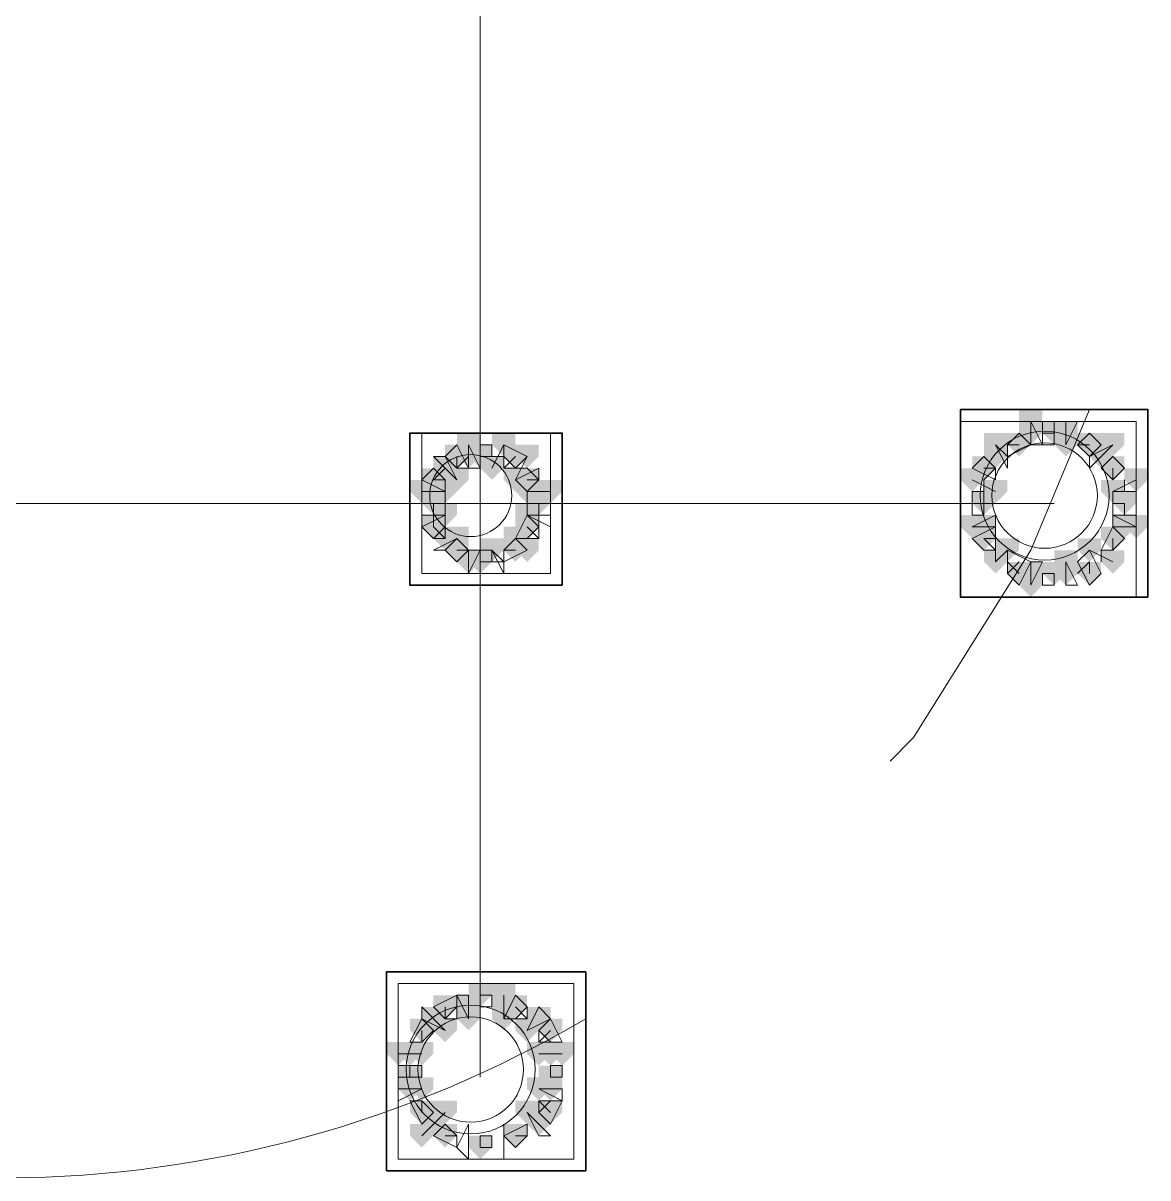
# Model space of a CAD drawing. Header units: millimetres. Extents: x 2315 to 4619, y 1334 to 1897.
# Drawn here: x 4144.12 to 4149.98, y 1548.68 to 1554.71 of the extents above; entities that cross this region are included whole.
import ezdxf

# ---------------------------------------------------------------- set-up
doc = ezdxf.new("R2010")
doc.units = ezdxf.units.MM
for name, color, linetype, true_color in [('PDF_10', 7, 'Continuous', 0x00b85c), ('PDF_AXIS', 7, 'Continuous', 0x00b85c), ('PDF_柱构件', 7, 'Continuous', 0x00b85c), ('PDF_转运站初步方案', 7, 'Continuous', 0x00b85c)]:
    doc.layers.add(name, color=color, linetype=linetype, true_color=true_color)
doc.layers.add('PDF_中心线层', color=1, linetype='Continuous')
doc.layers.add('PDF_粗实线层', color=7, linetype='Continuous')

msp = doc.modelspace()

# ---------------------------------------------------------------- hatches: boundary and pattern name
at = {"layer": 'PDF_10', "transparency": 33554559}
for points in [[(4149.4945, 1552.6298), (4149.4334, 1552.6298), (4149.4334, 1552.5687), (4149.4945, 1552.5076), (4149.5556, 1552.5687), (4149.5556, 1552.6298)], [(4149.4945, 1552.6298), (4149.4334, 1552.6298), (4149.4334, 1552.5687), (4149.4945, 1552.5076), (4149.5556, 1552.5687), (4149.5556, 1552.6298)], [(4149.4945, 1552.6298), (4149.4334, 1552.6298), (4149.4334, 1552.5687), (4149.4945, 1552.5076), (4149.5556, 1552.5687), (4149.5556, 1552.6298)], [(4149.3113, 1552.5687), (4149.2502, 1552.5687), (4149.2502, 1552.5076), (4149.3113, 1552.4466), (4149.3724, 1552.5076), (4149.3724, 1552.5687)], [(4149.3113, 1552.5687), (4149.2502, 1552.5687), (4149.2502, 1552.5076), (4149.3113, 1552.4466), (4149.3724, 1552.5076), (4149.3724, 1552.5687)], [(4149.6778, 1552.5687), (4149.6167, 1552.5687), (4149.6167, 1552.5076), (4149.6778, 1552.4466), (4149.7389, 1552.5076), (4149.7389, 1552.5687)], [(4149.6778, 1552.5687), (4149.6167, 1552.5687), (4149.6167, 1552.5076), (4149.6778, 1552.4466), (4149.7389, 1552.5076), (4149.7389, 1552.5687)], [(4149.6778, 1552.5687), (4149.6167, 1552.5687), (4149.6167, 1552.5076), (4149.6778, 1552.4466), (4149.7389, 1552.5076), (4149.7389, 1552.5687)], [(4146.3794, 1552.5076), (4146.3183, 1552.5076), (4146.3183, 1552.4466), (4146.3794, 1552.3855), (4146.4405, 1552.4466), (4146.4405, 1552.5076)], [(4146.3794, 1552.5076), (4146.3183, 1552.5076), (4146.3183, 1552.4466), (4146.3794, 1552.3855), (4146.4405, 1552.4466), (4146.4405, 1552.5076)], [(4146.5016, 1552.5076), (4146.4405, 1552.5076), (4146.4405, 1552.4466), (4146.5016, 1552.3855), (4146.5626, 1552.4466), (4146.5626, 1552.5076)], [(4146.5016, 1552.5076), (4146.4405, 1552.5076), (4146.4405, 1552.4466), (4146.5016, 1552.3855), (4146.5626, 1552.4466), (4146.5626, 1552.5076)], [(4146.6848, 1552.5076), (4146.6237, 1552.5076), (4146.6237, 1552.4466), (4146.6848, 1552.3855), (4146.7459, 1552.4466), (4146.7459, 1552.5076)], [(4146.6848, 1552.5076), (4146.6237, 1552.5076), (4146.6237, 1552.4466), (4146.6848, 1552.3855), (4146.7459, 1552.4466), (4146.7459, 1552.5076)], [(4149.128, 1552.4466), (4149.067, 1552.4466), (4149.067, 1552.3855), (4149.128, 1552.3244), (4149.1891, 1552.3855), (4149.1891, 1552.4466)], [(4149.128, 1552.4466), (4149.067, 1552.4466), (4149.067, 1552.3855), (4149.128, 1552.3244), (4149.1891, 1552.3855), (4149.1891, 1552.4466)], [(4149.7999, 1552.4466), (4149.7389, 1552.4466), (4149.7389, 1552.3855), (4149.7999, 1552.3244), (4149.861, 1552.3855), (4149.861, 1552.4466)], [(4149.7999, 1552.4466), (4149.7389, 1552.4466), (4149.7389, 1552.3855), (4149.7999, 1552.3244), (4149.861, 1552.3855), (4149.861, 1552.4466)], [(4149.7999, 1552.4466), (4149.7389, 1552.4466), (4149.7389, 1552.3855), (4149.7999, 1552.3244), (4149.861, 1552.3855), (4149.861, 1552.4466)], [(4146.2572, 1552.3855), (4146.1961, 1552.3855), (4146.1961, 1552.3244), (4146.2572, 1552.2633), (4146.3183, 1552.3244), (4146.3183, 1552.3855)], [(4146.2572, 1552.3855), (4146.1961, 1552.3855), (4146.1961, 1552.3244), (4146.2572, 1552.2633), (4146.3183, 1552.3244), (4146.3183, 1552.3855)], [(4146.7459, 1552.3855), (4146.6848, 1552.3855), (4146.6848, 1552.3244), (4146.7459, 1552.2633), (4146.807, 1552.3244), (4146.807, 1552.3855)], [(4146.7459, 1552.3855), (4146.6848, 1552.3855), (4146.6848, 1552.3244), (4146.7459, 1552.2633), (4146.807, 1552.3244), (4146.807, 1552.3855)], [(4146.2572, 1552.2633), (4146.1961, 1552.2633), (4146.1961, 1552.2022), (4146.2572, 1552.1412), (4146.3183, 1552.2022), (4146.3183, 1552.2633)], [(4146.2572, 1552.2633), (4146.1961, 1552.2633), (4146.1961, 1552.2022), (4146.2572, 1552.1412), (4146.3183, 1552.2022), (4146.3183, 1552.2633)], [(4146.807, 1552.2633), (4146.7459, 1552.2633), (4146.7459, 1552.2022), (4146.807, 1552.1412), (4146.868, 1552.2022), (4146.868, 1552.2633)], [(4146.807, 1552.2633), (4146.7459, 1552.2633), (4146.7459, 1552.2022), (4146.807, 1552.1412), (4146.868, 1552.2022), (4146.868, 1552.2633)], [(4149.128, 1552.2633), (4149.067, 1552.2633), (4149.067, 1552.2022), (4149.128, 1552.1412), (4149.1891, 1552.2022), (4149.1891, 1552.2633)], [(4149.128, 1552.2633), (4149.067, 1552.2633), (4149.067, 1552.2022), (4149.128, 1552.1412), (4149.1891, 1552.2022), (4149.1891, 1552.2633)], [(4149.861, 1552.2633), (4149.7999, 1552.2633), (4149.7999, 1552.2022), (4149.861, 1552.1412), (4149.9221, 1552.2022), (4149.9221, 1552.2633)], [(4149.861, 1552.2633), (4149.7999, 1552.2633), (4149.7999, 1552.2022), (4149.861, 1552.1412), (4149.9221, 1552.2022), (4149.9221, 1552.2633)], [(4146.2572, 1552.1412), (4146.1961, 1552.1412), (4146.1961, 1552.0801), (4146.2572, 1552.019), (4146.3183, 1552.0801), (4146.3183, 1552.1412)], [(4146.2572, 1552.1412), (4146.1961, 1552.1412), (4146.1961, 1552.0801), (4146.2572, 1552.019), (4146.3183, 1552.0801), (4146.3183, 1552.1412)], [(4146.7459, 1552.1412), (4146.6848, 1552.1412), (4146.6848, 1552.0801), (4146.7459, 1552.019), (4146.807, 1552.0801), (4146.807, 1552.1412)], [(4146.7459, 1552.1412), (4146.6848, 1552.1412), (4146.6848, 1552.0801), (4146.7459, 1552.019), (4146.807, 1552.0801), (4146.807, 1552.1412)], [(4149.128, 1552.0801), (4149.067, 1552.0801), (4149.067, 1552.019), (4149.128, 1551.9579), (4149.1891, 1552.019), (4149.1891, 1552.0801)], [(4149.128, 1552.0801), (4149.067, 1552.0801), (4149.067, 1552.019), (4149.128, 1551.9579), (4149.1891, 1552.019), (4149.1891, 1552.0801)], [(4149.7999, 1552.0801), (4149.7389, 1552.0801), (4149.7389, 1552.019), (4149.7999, 1551.9579), (4149.861, 1552.019), (4149.861, 1552.0801)], [(4149.7999, 1552.0801), (4149.7389, 1552.0801), (4149.7389, 1552.019), (4149.7999, 1551.9579), (4149.861, 1552.019), (4149.861, 1552.0801)], [(4149.7999, 1552.0801), (4149.7389, 1552.0801), (4149.7389, 1552.019), (4149.7999, 1551.9579), (4149.861, 1552.019), (4149.861, 1552.0801)], [(4146.3794, 1552.019), (4146.3183, 1552.019), (4146.3183, 1551.9579), (4146.3794, 1551.8968), (4146.4405, 1551.9579), (4146.4405, 1552.019)], [(4146.3794, 1552.019), (4146.3183, 1552.019), (4146.3183, 1551.9579), (4146.3794, 1551.8968), (4146.4405, 1551.9579), (4146.4405, 1552.019)], [(4146.3794, 1552.019), (4146.3183, 1552.019), (4146.3183, 1551.9579), (4146.3794, 1551.8968), (4146.4405, 1551.9579), (4146.4405, 1552.019)], [(4146.6848, 1552.019), (4146.6237, 1552.019), (4146.6237, 1551.9579), (4146.6848, 1551.8968), (4146.7459, 1551.9579), (4146.7459, 1552.019)], [(4146.6848, 1552.019), (4146.6237, 1552.019), (4146.6237, 1551.9579), (4146.6848, 1551.8968), (4146.7459, 1551.9579), (4146.7459, 1552.019)], [(4146.5016, 1551.9579), (4146.4405, 1551.9579), (4146.4405, 1551.8968), (4146.5016, 1551.8357), (4146.5626, 1551.8968), (4146.5626, 1551.9579)], [(4146.5016, 1551.9579), (4146.4405, 1551.9579), (4146.4405, 1551.8968), (4146.5016, 1551.8357), (4146.5626, 1551.8968), (4146.5626, 1551.9579)], [(4149.3113, 1551.8968), (4149.2502, 1551.8968), (4149.2502, 1551.8357), (4149.3113, 1551.7747), (4149.3724, 1551.8357), (4149.3724, 1551.8968)], [(4149.3113, 1551.8968), (4149.2502, 1551.8968), (4149.2502, 1551.8357), (4149.3113, 1551.7747), (4149.3724, 1551.8357), (4149.3724, 1551.8968)], [(4149.4945, 1551.8968), (4149.4334, 1551.8968), (4149.4334, 1551.8357), (4149.4945, 1551.7747), (4149.5556, 1551.8357), (4149.5556, 1551.8968)], [(4149.4945, 1551.8968), (4149.4334, 1551.8968), (4149.4334, 1551.8357), (4149.4945, 1551.7747), (4149.5556, 1551.8357), (4149.5556, 1551.8968)], [(4149.6778, 1551.8968), (4149.6167, 1551.8968), (4149.6167, 1551.8357), (4149.6778, 1551.7747), (4149.7389, 1551.8357), (4149.7389, 1551.8968)], [(4149.6778, 1551.8968), (4149.6167, 1551.8968), (4149.6167, 1551.8357), (4149.6778, 1551.7747), (4149.7389, 1551.8357), (4149.7389, 1551.8968)], [(4146.5016, 1549.6979), (4146.4405, 1549.6979), (4146.4405, 1549.6368), (4146.5016, 1549.5757), (4146.5626, 1549.6368), (4146.5626, 1549.6979)], [(4146.5016, 1549.6979), (4146.4405, 1549.6979), (4146.4405, 1549.6368), (4146.5016, 1549.5757), (4146.5626, 1549.6368), (4146.5626, 1549.6979)], [(4146.3183, 1549.6368), (4146.2572, 1549.6368), (4146.2572, 1549.5757), (4146.3183, 1549.5147), (4146.3794, 1549.5757), (4146.3794, 1549.6368)], [(4146.3183, 1549.6368), (4146.2572, 1549.6368), (4146.2572, 1549.5757), (4146.3183, 1549.5147), (4146.3794, 1549.5757), (4146.3794, 1549.6368)], [(4146.6848, 1549.6368), (4146.6237, 1549.6368), (4146.6237, 1549.5757), (4146.6848, 1549.5147), (4146.7459, 1549.5757), (4146.7459, 1549.6368)], [(4146.6848, 1549.6368), (4146.6237, 1549.6368), (4146.6237, 1549.5757), (4146.6848, 1549.5147), (4146.7459, 1549.5757), (4146.7459, 1549.6368)], [(4146.1961, 1549.5147), (4146.1351, 1549.5147), (4146.1351, 1549.4536), (4146.1961, 1549.3925), (4146.2572, 1549.4536), (4146.2572, 1549.5147)], [(4146.1961, 1549.5147), (4146.1351, 1549.5147), (4146.1351, 1549.4536), (4146.1961, 1549.3925), (4146.2572, 1549.4536), (4146.2572, 1549.5147)], [(4146.868, 1549.5147), (4146.807, 1549.5147), (4146.807, 1549.4536), (4146.868, 1549.3925), (4146.9291, 1549.4536), (4146.9291, 1549.5147)], [(4146.868, 1549.5147), (4146.807, 1549.5147), (4146.807, 1549.4536), (4146.868, 1549.3925), (4146.9291, 1549.4536), (4146.9291, 1549.5147)], [(4146.1351, 1549.2703), (4146.074, 1549.2703), (4146.074, 1549.2093), (4146.1351, 1549.1482), (4146.1961, 1549.2093), (4146.1961, 1549.2703)], [(4146.1351, 1549.2703), (4146.074, 1549.2703), (4146.074, 1549.2093), (4146.1351, 1549.1482), (4146.1961, 1549.2093), (4146.1961, 1549.2703)], [(4146.868, 1549.2703), (4146.807, 1549.2703), (4146.807, 1549.2093), (4146.868, 1549.1482), (4146.9291, 1549.2093), (4146.9291, 1549.2703)], [(4146.868, 1549.2703), (4146.807, 1549.2703), (4146.807, 1549.2093), (4146.868, 1549.1482), (4146.9291, 1549.2093), (4146.9291, 1549.2703)], [(4146.1961, 1549.0871), (4146.1351, 1549.0871), (4146.1351, 1549.026), (4146.1961, 1548.9649), (4146.2572, 1549.026), (4146.2572, 1549.0871)], [(4146.1961, 1549.0871), (4146.1351, 1549.0871), (4146.1351, 1549.026), (4146.1961, 1548.9649), (4146.2572, 1549.026), (4146.2572, 1549.0871)], [(4146.868, 1549.0871), (4146.807, 1549.0871), (4146.807, 1549.026), (4146.868, 1548.9649), (4146.9291, 1549.026), (4146.9291, 1549.0871)], [(4146.868, 1549.0871), (4146.807, 1549.0871), (4146.807, 1549.026), (4146.868, 1548.9649), (4146.9291, 1549.026), (4146.9291, 1549.0871)], [(4146.3183, 1548.9649), (4146.2572, 1548.9649), (4146.2572, 1548.9039), (4146.3183, 1548.8428), (4146.3794, 1548.9039), (4146.3794, 1548.9649)], [(4146.3183, 1548.9649), (4146.2572, 1548.9649), (4146.2572, 1548.9039), (4146.3183, 1548.8428), (4146.3794, 1548.9039), (4146.3794, 1548.9649)], [(4146.3183, 1548.9649), (4146.2572, 1548.9649), (4146.2572, 1548.9039), (4146.3183, 1548.8428), (4146.3794, 1548.9039), (4146.3794, 1548.9649)], [(4146.6848, 1548.9649), (4146.6237, 1548.9649), (4146.6237, 1548.9039), (4146.6848, 1548.8428), (4146.7459, 1548.9039), (4146.7459, 1548.9649)], [(4146.6848, 1548.9649), (4146.6237, 1548.9649), (4146.6237, 1548.9039), (4146.6848, 1548.8428), (4146.7459, 1548.9039), (4146.7459, 1548.9649)], [(4146.5016, 1548.9039), (4146.4405, 1548.9039), (4146.4405, 1548.8428), (4146.5016, 1548.7817), (4146.5626, 1548.8428), (4146.5626, 1548.9039)], [(4146.5016, 1548.9039), (4146.4405, 1548.9039), (4146.4405, 1548.8428), (4146.5016, 1548.7817), (4146.5626, 1548.8428), (4146.5626, 1548.9039)]]:
    msp.add_hatch(color=256, dxfattribs=at).paths.add_polyline_path(points)
at = {"layer": 'PDF_柱构件', "transparency": 33554559}
for points in [[(4149.3724, 1552.6909), (4149.3113, 1552.6909), (4149.3113, 1552.6298), (4149.3724, 1552.5687), (4149.4334, 1552.6298), (4149.4334, 1552.6909)], [(4149.3724, 1552.6298), (4149.3113, 1552.6298), (4149.3113, 1552.5687), (4149.3724, 1552.5076), (4149.4334, 1552.5687), (4149.4334, 1552.6298)], [(4149.5556, 1552.6298), (4149.4945, 1552.6298), (4149.4945, 1552.5687), (4149.5556, 1552.5076), (4149.6167, 1552.5687), (4149.6167, 1552.6298)], [(4146.4405, 1552.5687), (4146.3794, 1552.5687), (4146.3794, 1552.5076), (4146.4405, 1552.4466), (4146.5016, 1552.5076), (4146.5016, 1552.5687)], [(4146.6237, 1552.5687), (4146.5626, 1552.5687), (4146.5626, 1552.5076), (4146.6237, 1552.4466), (4146.6848, 1552.5076), (4146.6848, 1552.5687)], [(4149.1891, 1552.5687), (4149.128, 1552.5687), (4149.128, 1552.5076), (4149.1891, 1552.4466), (4149.2502, 1552.5076), (4149.2502, 1552.5687)], [(4149.5556, 1552.5687), (4149.4945, 1552.5687), (4149.4945, 1552.5076), (4149.5556, 1552.4466), (4149.6167, 1552.5076), (4149.6167, 1552.5687)], [(4149.7999, 1552.5687), (4149.7389, 1552.5687), (4149.7389, 1552.5076), (4149.7999, 1552.4466), (4149.861, 1552.5076), (4149.861, 1552.5687)], [(4146.4405, 1552.5076), (4146.3794, 1552.5076), (4146.3794, 1552.4466), (4146.4405, 1552.3855), (4146.5016, 1552.4466), (4146.5016, 1552.5076)], [(4146.7459, 1552.5076), (4146.6848, 1552.5076), (4146.6848, 1552.4466), (4146.7459, 1552.3855), (4146.807, 1552.4466), (4146.807, 1552.5076)], [(4149.1891, 1552.5076), (4149.128, 1552.5076), (4149.128, 1552.4466), (4149.1891, 1552.3855), (4149.2502, 1552.4466), (4149.2502, 1552.5076)], [(4149.7389, 1552.5076), (4149.6778, 1552.5076), (4149.6778, 1552.4466), (4149.7389, 1552.3855), (4149.7999, 1552.4466), (4149.7999, 1552.5076)], [(4146.3183, 1552.4466), (4146.2572, 1552.4466), (4146.2572, 1552.3855), (4146.3183, 1552.3244), (4146.3794, 1552.3855), (4146.3794, 1552.4466)], [(4146.5626, 1552.4466), (4146.5016, 1552.4466), (4146.5016, 1552.3855), (4146.5626, 1552.3244), (4146.6237, 1552.3855), (4146.6237, 1552.4466)], [(4146.3794, 1552.3855), (4146.3183, 1552.3855), (4146.3183, 1552.3244), (4146.3794, 1552.2633), (4146.4405, 1552.3244), (4146.4405, 1552.3855)], [(4146.6848, 1552.3855), (4146.6237, 1552.3855), (4146.6237, 1552.3244), (4146.6848, 1552.2633), (4146.7459, 1552.3244), (4146.7459, 1552.3855)], [(4149.067, 1552.3855), (4149.0059, 1552.3855), (4149.0059, 1552.3244), (4149.067, 1552.2633), (4149.128, 1552.3244), (4149.128, 1552.3855)], [(4149.9221, 1552.3855), (4149.861, 1552.3855), (4149.861, 1552.3244), (4149.9221, 1552.2633), (4149.9832, 1552.3244), (4149.9832, 1552.3855)], [(4146.1961, 1552.3244), (4146.1351, 1552.3244), (4146.1351, 1552.2633), (4146.1961, 1552.2022), (4146.2572, 1552.2633), (4146.2572, 1552.3244)], [(4146.2572, 1552.3244), (4146.1961, 1552.3244), (4146.1961, 1552.2633), (4146.2572, 1552.2022), (4146.3183, 1552.2633), (4146.3183, 1552.3244)], [(4146.3183, 1552.3244), (4146.2572, 1552.3244), (4146.2572, 1552.2633), (4146.3183, 1552.2022), (4146.3794, 1552.2633), (4146.3794, 1552.3244)], [(4146.7459, 1552.3244), (4146.6848, 1552.3244), (4146.6848, 1552.2633), (4146.7459, 1552.2022), (4146.807, 1552.2633), (4146.807, 1552.3244)], [(4146.807, 1552.3244), (4146.7459, 1552.3244), (4146.7459, 1552.2633), (4146.807, 1552.2022), (4146.868, 1552.2633), (4146.868, 1552.3244)], [(4146.868, 1552.3244), (4146.807, 1552.3244), (4146.807, 1552.2633), (4146.868, 1552.2022), (4146.9291, 1552.2633), (4146.9291, 1552.3244)], [(4149.1891, 1552.3244), (4149.128, 1552.3244), (4149.128, 1552.2633), (4149.1891, 1552.2022), (4149.2502, 1552.2633), (4149.2502, 1552.3244)], [(4149.7999, 1552.3244), (4149.7389, 1552.3244), (4149.7389, 1552.2633), (4149.7999, 1552.2022), (4149.861, 1552.2633), (4149.861, 1552.3244)], [(4146.3183, 1552.2022), (4146.2572, 1552.2022), (4146.2572, 1552.1412), (4146.3183, 1552.0801), (4146.3794, 1552.1412), (4146.3794, 1552.2022)], [(4146.7459, 1552.2022), (4146.6848, 1552.2022), (4146.6848, 1552.1412), (4146.7459, 1552.0801), (4146.807, 1552.1412), (4146.807, 1552.2022)], [(4149.067, 1552.1412), (4149.0059, 1552.1412), (4149.0059, 1552.0801), (4149.067, 1552.019), (4149.128, 1552.0801), (4149.128, 1552.1412)], [(4149.128, 1552.1412), (4149.067, 1552.1412), (4149.067, 1552.0801), (4149.128, 1552.019), (4149.1891, 1552.0801), (4149.1891, 1552.1412)], [(4149.861, 1552.1412), (4149.7999, 1552.1412), (4149.7999, 1552.0801), (4149.861, 1552.019), (4149.9221, 1552.0801), (4149.9221, 1552.1412)], [(4149.9221, 1552.1412), (4149.861, 1552.1412), (4149.861, 1552.0801), (4149.9221, 1552.019), (4149.9832, 1552.0801), (4149.9832, 1552.1412)], [(4146.3183, 1552.0801), (4146.2572, 1552.0801), (4146.2572, 1552.019), (4146.3183, 1551.9579), (4146.3794, 1552.019), (4146.3794, 1552.0801)], [(4146.3794, 1552.0801), (4146.3183, 1552.0801), (4146.3183, 1552.019), (4146.3794, 1551.9579), (4146.4405, 1552.019), (4146.4405, 1552.0801)], [(4146.6848, 1552.0801), (4146.6237, 1552.0801), (4146.6237, 1552.019), (4146.6848, 1551.9579), (4146.7459, 1552.019), (4146.7459, 1552.0801)], [(4146.5626, 1552.019), (4146.5016, 1552.019), (4146.5016, 1551.9579), (4146.5626, 1551.8968), (4146.6237, 1551.9579), (4146.6237, 1552.019)], [(4146.7459, 1552.019), (4146.6848, 1552.019), (4146.6848, 1551.9579), (4146.7459, 1551.8968), (4146.807, 1551.9579), (4146.807, 1552.019)], [(4149.2502, 1552.019), (4149.1891, 1552.019), (4149.1891, 1551.9579), (4149.2502, 1551.8968), (4149.3113, 1551.9579), (4149.3113, 1552.019)], [(4149.6778, 1552.019), (4149.6167, 1552.019), (4149.6167, 1551.9579), (4149.6778, 1551.8968), (4149.7389, 1551.9579), (4149.7389, 1552.019)], [(4146.4405, 1551.9579), (4146.3794, 1551.9579), (4146.3794, 1551.8968), (4146.4405, 1551.8357), (4146.5016, 1551.8968), (4146.5016, 1551.9579)], [(4149.1891, 1551.9579), (4149.128, 1551.9579), (4149.128, 1551.8968), (4149.1891, 1551.8357), (4149.2502, 1551.8968), (4149.2502, 1551.9579)], [(4149.5556, 1551.9579), (4149.4945, 1551.9579), (4149.4945, 1551.8968), (4149.5556, 1551.8357), (4149.6167, 1551.8968), (4149.6167, 1551.9579)], [(4149.7999, 1551.9579), (4149.7389, 1551.9579), (4149.7389, 1551.8968), (4149.7999, 1551.8357), (4149.861, 1551.8968), (4149.861, 1551.9579)], [(4149.3724, 1551.8968), (4149.3113, 1551.8968), (4149.3113, 1551.8357), (4149.3724, 1551.7747), (4149.4334, 1551.8357), (4149.4334, 1551.8968)], [(4149.5556, 1551.8968), (4149.4945, 1551.8968), (4149.4945, 1551.8357), (4149.5556, 1551.7747), (4149.6167, 1551.8357), (4149.6167, 1551.8968)], [(4149.3724, 1551.8357), (4149.3113, 1551.8357), (4149.3113, 1551.7747), (4149.3724, 1551.7136), (4149.4334, 1551.7747), (4149.4334, 1551.8357)], [(4146.6237, 1549.6979), (4146.5626, 1549.6979), (4146.5626, 1549.6368), (4146.6237, 1549.5757), (4146.6848, 1549.6368), (4146.6848, 1549.6979)], [(4146.4405, 1549.6368), (4146.3794, 1549.6368), (4146.3794, 1549.5757), (4146.4405, 1549.5147), (4146.5016, 1549.5757), (4146.5016, 1549.6368)], [(4146.6237, 1549.6368), (4146.5626, 1549.6368), (4146.5626, 1549.5757), (4146.6237, 1549.5147), (4146.6848, 1549.5757), (4146.6848, 1549.6368)], [(4146.2572, 1549.5757), (4146.1961, 1549.5757), (4146.1961, 1549.5147), (4146.2572, 1549.4536), (4146.3183, 1549.5147), (4146.3183, 1549.5757)], [(4146.4405, 1549.5757), (4146.3794, 1549.5757), (4146.3794, 1549.5147), (4146.4405, 1549.4536), (4146.5016, 1549.5147), (4146.5016, 1549.5757)], [(4146.6237, 1549.5757), (4146.5626, 1549.5757), (4146.5626, 1549.5147), (4146.6237, 1549.4536), (4146.6848, 1549.5147), (4146.6848, 1549.5757)], [(4146.807, 1549.5757), (4146.7459, 1549.5757), (4146.7459, 1549.5147), (4146.807, 1549.4536), (4146.868, 1549.5147), (4146.868, 1549.5757)], [(4146.3183, 1549.5147), (4146.2572, 1549.5147), (4146.2572, 1549.4536), (4146.3183, 1549.3925), (4146.3794, 1549.4536), (4146.3794, 1549.5147)], [(4146.7459, 1549.5147), (4146.6848, 1549.5147), (4146.6848, 1549.4536), (4146.7459, 1549.3925), (4146.807, 1549.4536), (4146.807, 1549.5147)], [(4146.074, 1549.3925), (4146.0129, 1549.3925), (4146.0129, 1549.3314), (4146.074, 1549.2703), (4146.1351, 1549.3314), (4146.1351, 1549.3925)], [(4146.1351, 1549.3925), (4146.074, 1549.3925), (4146.074, 1549.3314), (4146.1351, 1549.2703), (4146.1961, 1549.3314), (4146.1961, 1549.3925)], [(4146.1961, 1549.3925), (4146.1351, 1549.3925), (4146.1351, 1549.3314), (4146.1961, 1549.2703), (4146.2572, 1549.3314), (4146.2572, 1549.3925)], [(4146.807, 1549.3925), (4146.7459, 1549.3925), (4146.7459, 1549.3314), (4146.807, 1549.2703), (4146.868, 1549.3314), (4146.868, 1549.3925)], [(4146.868, 1549.3925), (4146.807, 1549.3925), (4146.807, 1549.3314), (4146.868, 1549.2703), (4146.9291, 1549.3314), (4146.9291, 1549.3925)], [(4146.9291, 1549.3925), (4146.868, 1549.3925), (4146.868, 1549.3314), (4146.9291, 1549.2703), (4146.9902, 1549.3314), (4146.9902, 1549.3925)], [(4146.1351, 1549.2093), (4146.074, 1549.2093), (4146.074, 1549.1482), (4146.1351, 1549.0871), (4146.1961, 1549.1482), (4146.1961, 1549.2093)], [(4146.1961, 1549.2093), (4146.1351, 1549.2093), (4146.1351, 1549.1482), (4146.1961, 1549.0871), (4146.2572, 1549.1482), (4146.2572, 1549.2093)], [(4146.807, 1549.2093), (4146.7459, 1549.2093), (4146.7459, 1549.1482), (4146.807, 1549.0871), (4146.868, 1549.1482), (4146.868, 1549.2093)], [(4146.868, 1549.2093), (4146.807, 1549.2093), (4146.807, 1549.1482), (4146.868, 1549.0871), (4146.9291, 1549.1482), (4146.9291, 1549.2093)], [(4146.3183, 1549.0871), (4146.2572, 1549.0871), (4146.2572, 1549.026), (4146.3183, 1548.9649), (4146.3794, 1549.026), (4146.3794, 1549.0871)], [(4146.7459, 1549.0871), (4146.6848, 1549.0871), (4146.6848, 1549.026), (4146.7459, 1548.9649), (4146.807, 1549.026), (4146.807, 1549.0871)], [(4146.2572, 1549.026), (4146.1961, 1549.026), (4146.1961, 1548.9649), (4146.2572, 1548.9039), (4146.3183, 1548.9649), (4146.3183, 1549.026)], [(4146.807, 1549.026), (4146.7459, 1549.026), (4146.7459, 1548.9649), (4146.807, 1548.9039), (4146.868, 1548.9649), (4146.868, 1549.026)], [(4146.1961, 1548.9649), (4146.1351, 1548.9649), (4146.1351, 1548.9039), (4146.1961, 1548.8428), (4146.2572, 1548.9039), (4146.2572, 1548.9649)]]:
    msp.add_hatch(color=256, dxfattribs=at).paths.add_polyline_path(points)
at = {"layer": 'PDF_转运站初步方案', "transparency": 33554559}
for points in [[(4149.4945, 1552.6298), (4149.4334, 1552.6298), (4149.4334, 1552.5687), (4149.4945, 1552.5076), (4149.5556, 1552.5687), (4149.5556, 1552.6298)], [(4149.4945, 1552.6298), (4149.4334, 1552.6298), (4149.4334, 1552.5687), (4149.4945, 1552.5076), (4149.5556, 1552.5687), (4149.5556, 1552.6298)], [(4149.3113, 1552.5687), (4149.2502, 1552.5687), (4149.2502, 1552.5076), (4149.3113, 1552.4466), (4149.3724, 1552.5076), (4149.3724, 1552.5687)], [(4149.3113, 1552.5687), (4149.2502, 1552.5687), (4149.2502, 1552.5076), (4149.3113, 1552.4466), (4149.3724, 1552.5076), (4149.3724, 1552.5687)], [(4149.6778, 1552.5687), (4149.6167, 1552.5687), (4149.6167, 1552.5076), (4149.6778, 1552.4466), (4149.7389, 1552.5076), (4149.7389, 1552.5687)], [(4149.6778, 1552.5687), (4149.6167, 1552.5687), (4149.6167, 1552.5076), (4149.6778, 1552.4466), (4149.7389, 1552.5076), (4149.7389, 1552.5687)], [(4146.3794, 1552.5076), (4146.3183, 1552.5076), (4146.3183, 1552.4466), (4146.3794, 1552.3855), (4146.4405, 1552.4466), (4146.4405, 1552.5076)], [(4146.3794, 1552.5076), (4146.3183, 1552.5076), (4146.3183, 1552.4466), (4146.3794, 1552.3855), (4146.4405, 1552.4466), (4146.4405, 1552.5076)], [(4146.5016, 1552.5076), (4146.4405, 1552.5076), (4146.4405, 1552.4466), (4146.5016, 1552.3855), (4146.5626, 1552.4466), (4146.5626, 1552.5076)], [(4146.5016, 1552.5076), (4146.4405, 1552.5076), (4146.4405, 1552.4466), (4146.5016, 1552.3855), (4146.5626, 1552.4466), (4146.5626, 1552.5076)], [(4146.6848, 1552.5076), (4146.6237, 1552.5076), (4146.6237, 1552.4466), (4146.6848, 1552.3855), (4146.7459, 1552.4466), (4146.7459, 1552.5076)], [(4146.6848, 1552.5076), (4146.6237, 1552.5076), (4146.6237, 1552.4466), (4146.6848, 1552.3855), (4146.7459, 1552.4466), (4146.7459, 1552.5076)], [(4149.128, 1552.4466), (4149.067, 1552.4466), (4149.067, 1552.3855), (4149.128, 1552.3244), (4149.1891, 1552.3855), (4149.1891, 1552.4466)], [(4149.128, 1552.4466), (4149.067, 1552.4466), (4149.067, 1552.3855), (4149.128, 1552.3244), (4149.1891, 1552.3855), (4149.1891, 1552.4466)], [(4149.7999, 1552.4466), (4149.7389, 1552.4466), (4149.7389, 1552.3855), (4149.7999, 1552.3244), (4149.861, 1552.3855), (4149.861, 1552.4466)], [(4149.7999, 1552.4466), (4149.7389, 1552.4466), (4149.7389, 1552.3855), (4149.7999, 1552.3244), (4149.861, 1552.3855), (4149.861, 1552.4466)], [(4146.2572, 1552.3855), (4146.1961, 1552.3855), (4146.1961, 1552.3244), (4146.2572, 1552.2633), (4146.3183, 1552.3244), (4146.3183, 1552.3855)], [(4146.2572, 1552.3855), (4146.1961, 1552.3855), (4146.1961, 1552.3244), (4146.2572, 1552.2633), (4146.3183, 1552.3244), (4146.3183, 1552.3855)], [(4146.7459, 1552.3855), (4146.6848, 1552.3855), (4146.6848, 1552.3244), (4146.7459, 1552.2633), (4146.807, 1552.3244), (4146.807, 1552.3855)], [(4146.7459, 1552.3855), (4146.6848, 1552.3855), (4146.6848, 1552.3244), (4146.7459, 1552.2633), (4146.807, 1552.3244), (4146.807, 1552.3855)], [(4146.2572, 1552.2633), (4146.1961, 1552.2633), (4146.1961, 1552.2022), (4146.2572, 1552.1412), (4146.3183, 1552.2022), (4146.3183, 1552.2633)], [(4146.2572, 1552.2633), (4146.1961, 1552.2633), (4146.1961, 1552.2022), (4146.2572, 1552.1412), (4146.3183, 1552.2022), (4146.3183, 1552.2633)], [(4146.807, 1552.2633), (4146.7459, 1552.2633), (4146.7459, 1552.2022), (4146.807, 1552.1412), (4146.868, 1552.2022), (4146.868, 1552.2633)], [(4146.807, 1552.2633), (4146.7459, 1552.2633), (4146.7459, 1552.2022), (4146.807, 1552.1412), (4146.868, 1552.2022), (4146.868, 1552.2633)], [(4149.128, 1552.2633), (4149.067, 1552.2633), (4149.067, 1552.2022), (4149.128, 1552.1412), (4149.1891, 1552.2022), (4149.1891, 1552.2633)], [(4149.128, 1552.2633), (4149.067, 1552.2633), (4149.067, 1552.2022), (4149.128, 1552.1412), (4149.1891, 1552.2022), (4149.1891, 1552.2633)], [(4149.861, 1552.2633), (4149.7999, 1552.2633), (4149.7999, 1552.2022), (4149.861, 1552.1412), (4149.9221, 1552.2022), (4149.9221, 1552.2633)], [(4149.861, 1552.2633), (4149.7999, 1552.2633), (4149.7999, 1552.2022), (4149.861, 1552.1412), (4149.9221, 1552.2022), (4149.9221, 1552.2633)], [(4146.2572, 1552.1412), (4146.1961, 1552.1412), (4146.1961, 1552.0801), (4146.2572, 1552.019), (4146.3183, 1552.0801), (4146.3183, 1552.1412)], [(4146.2572, 1552.1412), (4146.1961, 1552.1412), (4146.1961, 1552.0801), (4146.2572, 1552.019), (4146.3183, 1552.0801), (4146.3183, 1552.1412)], [(4146.7459, 1552.1412), (4146.6848, 1552.1412), (4146.6848, 1552.0801), (4146.7459, 1552.019), (4146.807, 1552.0801), (4146.807, 1552.1412)], [(4146.7459, 1552.1412), (4146.6848, 1552.1412), (4146.6848, 1552.0801), (4146.7459, 1552.019), (4146.807, 1552.0801), (4146.807, 1552.1412)], [(4149.128, 1552.0801), (4149.067, 1552.0801), (4149.067, 1552.019), (4149.128, 1551.9579), (4149.1891, 1552.019), (4149.1891, 1552.0801)], [(4149.128, 1552.0801), (4149.067, 1552.0801), (4149.067, 1552.019), (4149.128, 1551.9579), (4149.1891, 1552.019), (4149.1891, 1552.0801)], [(4149.7999, 1552.0801), (4149.7389, 1552.0801), (4149.7389, 1552.019), (4149.7999, 1551.9579), (4149.861, 1552.019), (4149.861, 1552.0801)], [(4149.7999, 1552.0801), (4149.7389, 1552.0801), (4149.7389, 1552.019), (4149.7999, 1551.9579), (4149.861, 1552.019), (4149.861, 1552.0801)], [(4146.3794, 1552.019), (4146.3183, 1552.019), (4146.3183, 1551.9579), (4146.3794, 1551.8968), (4146.4405, 1551.9579), (4146.4405, 1552.019)], [(4146.3794, 1552.019), (4146.3183, 1552.019), (4146.3183, 1551.9579), (4146.3794, 1551.8968), (4146.4405, 1551.9579), (4146.4405, 1552.019)], [(4146.6848, 1552.019), (4146.6237, 1552.019), (4146.6237, 1551.9579), (4146.6848, 1551.8968), (4146.7459, 1551.9579), (4146.7459, 1552.019)], [(4146.6848, 1552.019), (4146.6237, 1552.019), (4146.6237, 1551.9579), (4146.6848, 1551.8968), (4146.7459, 1551.9579), (4146.7459, 1552.019)], [(4146.5016, 1551.9579), (4146.4405, 1551.9579), (4146.4405, 1551.8968), (4146.5016, 1551.8357), (4146.5626, 1551.8968), (4146.5626, 1551.9579)], [(4146.5016, 1551.9579), (4146.4405, 1551.9579), (4146.4405, 1551.8968), (4146.5016, 1551.8357), (4146.5626, 1551.8968), (4146.5626, 1551.9579)], [(4149.3113, 1551.8968), (4149.2502, 1551.8968), (4149.2502, 1551.8357), (4149.3113, 1551.7747), (4149.3724, 1551.8357), (4149.3724, 1551.8968)], [(4149.3113, 1551.8968), (4149.2502, 1551.8968), (4149.2502, 1551.8357), (4149.3113, 1551.7747), (4149.3724, 1551.8357), (4149.3724, 1551.8968)], [(4149.4945, 1551.8968), (4149.4334, 1551.8968), (4149.4334, 1551.8357), (4149.4945, 1551.7747), (4149.5556, 1551.8357), (4149.5556, 1551.8968)], [(4149.4945, 1551.8968), (4149.4334, 1551.8968), (4149.4334, 1551.8357), (4149.4945, 1551.7747), (4149.5556, 1551.8357), (4149.5556, 1551.8968)], [(4149.6778, 1551.8968), (4149.6167, 1551.8968), (4149.6167, 1551.8357), (4149.6778, 1551.7747), (4149.7389, 1551.8357), (4149.7389, 1551.8968)], [(4149.6778, 1551.8968), (4149.6167, 1551.8968), (4149.6167, 1551.8357), (4149.6778, 1551.7747), (4149.7389, 1551.8357), (4149.7389, 1551.8968)], [(4146.5016, 1549.6979), (4146.4405, 1549.6979), (4146.4405, 1549.6368), (4146.5016, 1549.5757), (4146.5626, 1549.6368), (4146.5626, 1549.6979)], [(4146.5016, 1549.6979), (4146.4405, 1549.6979), (4146.4405, 1549.6368), (4146.5016, 1549.5757), (4146.5626, 1549.6368), (4146.5626, 1549.6979)], [(4146.3183, 1549.6368), (4146.2572, 1549.6368), (4146.2572, 1549.5757), (4146.3183, 1549.5147), (4146.3794, 1549.5757), (4146.3794, 1549.6368)], [(4146.3183, 1549.6368), (4146.2572, 1549.6368), (4146.2572, 1549.5757), (4146.3183, 1549.5147), (4146.3794, 1549.5757), (4146.3794, 1549.6368)], [(4146.6848, 1549.6368), (4146.6237, 1549.6368), (4146.6237, 1549.5757), (4146.6848, 1549.5147), (4146.7459, 1549.5757), (4146.7459, 1549.6368)], [(4146.6848, 1549.6368), (4146.6237, 1549.6368), (4146.6237, 1549.5757), (4146.6848, 1549.5147), (4146.7459, 1549.5757), (4146.7459, 1549.6368)], [(4146.1961, 1549.5147), (4146.1351, 1549.5147), (4146.1351, 1549.4536), (4146.1961, 1549.3925), (4146.2572, 1549.4536), (4146.2572, 1549.5147)], [(4146.1961, 1549.5147), (4146.1351, 1549.5147), (4146.1351, 1549.4536), (4146.1961, 1549.3925), (4146.2572, 1549.4536), (4146.2572, 1549.5147)], [(4146.868, 1549.5147), (4146.807, 1549.5147), (4146.807, 1549.4536), (4146.868, 1549.3925), (4146.9291, 1549.4536), (4146.9291, 1549.5147)], [(4146.868, 1549.5147), (4146.807, 1549.5147), (4146.807, 1549.4536), (4146.868, 1549.3925), (4146.9291, 1549.4536), (4146.9291, 1549.5147)], [(4146.1351, 1549.2703), (4146.074, 1549.2703), (4146.074, 1549.2093), (4146.1351, 1549.1482), (4146.1961, 1549.2093), (4146.1961, 1549.2703)], [(4146.1351, 1549.2703), (4146.074, 1549.2703), (4146.074, 1549.2093), (4146.1351, 1549.1482), (4146.1961, 1549.2093), (4146.1961, 1549.2703)], [(4146.868, 1549.2703), (4146.807, 1549.2703), (4146.807, 1549.2093), (4146.868, 1549.1482), (4146.9291, 1549.2093), (4146.9291, 1549.2703)], [(4146.868, 1549.2703), (4146.807, 1549.2703), (4146.807, 1549.2093), (4146.868, 1549.1482), (4146.9291, 1549.2093), (4146.9291, 1549.2703)], [(4146.1961, 1549.0871), (4146.1351, 1549.0871), (4146.1351, 1549.026), (4146.1961, 1548.9649), (4146.2572, 1549.026), (4146.2572, 1549.0871)], [(4146.1961, 1549.0871), (4146.1351, 1549.0871), (4146.1351, 1549.026), (4146.1961, 1548.9649), (4146.2572, 1549.026), (4146.2572, 1549.0871)], [(4146.868, 1549.0871), (4146.807, 1549.0871), (4146.807, 1549.026), (4146.868, 1548.9649), (4146.9291, 1549.026), (4146.9291, 1549.0871)], [(4146.868, 1549.0871), (4146.807, 1549.0871), (4146.807, 1549.026), (4146.868, 1548.9649), (4146.9291, 1549.026), (4146.9291, 1549.0871)], [(4146.3183, 1548.9649), (4146.2572, 1548.9649), (4146.2572, 1548.9039), (4146.3183, 1548.8428), (4146.3794, 1548.9039), (4146.3794, 1548.9649)], [(4146.3183, 1548.9649), (4146.2572, 1548.9649), (4146.2572, 1548.9039), (4146.3183, 1548.8428), (4146.3794, 1548.9039), (4146.3794, 1548.9649)], [(4146.6848, 1548.9649), (4146.6237, 1548.9649), (4146.6237, 1548.9039), (4146.6848, 1548.8428), (4146.7459, 1548.9039), (4146.7459, 1548.9649)], [(4146.6848, 1548.9649), (4146.6237, 1548.9649), (4146.6237, 1548.9039), (4146.6848, 1548.8428), (4146.7459, 1548.9039), (4146.7459, 1548.9649)], [(4146.5016, 1548.9039), (4146.4405, 1548.9039), (4146.4405, 1548.8428), (4146.5016, 1548.7817), (4146.5626, 1548.8428), (4146.5626, 1548.9039)], [(4146.5016, 1548.9039), (4146.4405, 1548.9039), (4146.4405, 1548.8428), (4146.5016, 1548.7817), (4146.5626, 1548.8428), (4146.5626, 1548.9039)]]:
    msp.add_hatch(color=256, dxfattribs=at).paths.add_polyline_path(points)

# ---------------------------------------------------------------- linework, layer by layer
at = {"layer": 'PDF_10', "lineweight": 18}
for points in [[(4149.4334, 1552.5687), (4149.4945, 1552.5687)], [(4146.5016, 1552.5076), (4146.5016, 1552.4466), (4146.5626, 1552.4466)], [(4149.2502, 1552.5076), (4149.3113, 1552.5076), (4149.2502, 1552.5076)], [(4149.6167, 1552.5076), (4149.6778, 1552.5076)], [(4146.3794, 1552.4466), (4146.3794, 1552.3855), (4146.4405, 1552.4466)], [(4146.6237, 1552.4466), (4146.6848, 1552.3855)], [(4146.6237, 1552.3855), (4146.6848, 1552.4466)], [(4146.3183, 1552.3244), (4146.2572, 1552.3244), (4146.3183, 1552.3855)], [(4146.7459, 1552.3855), (4146.807, 1552.3244), (4146.7459, 1552.3244)], [(4149.128, 1552.3244), (4149.1891, 1552.3855), (4149.128, 1552.3855)], [(4149.7999, 1552.3855), (4149.7999, 1552.3244)], [(4146.2572, 1552.1412), (4146.2572, 1552.2022), (4146.1961, 1552.2022)], [(4146.7459, 1552.2022), (4146.807, 1552.2022), (4146.807, 1552.1412)], [(4149.128, 1552.1412), (4149.128, 1552.2022), (4149.067, 1552.2022)], [(4149.7999, 1552.2022), (4149.861, 1552.2022), (4149.861, 1552.1412)], [(4146.3183, 1552.019), (4146.2572, 1552.0801)], [(4146.3183, 1552.0801), (4146.2572, 1552.019)], [(4146.807, 1552.0801), (4146.7459, 1552.019)], [(4146.7459, 1552.0801), (4146.807, 1552.019)], [(4149.1891, 1551.9579), (4149.128, 1552.019), (4149.1891, 1552.019)], [(4149.7999, 1552.019), (4149.7999, 1551.9579)], [(4146.4405, 1551.9579), (4146.3794, 1551.9579)], [(4146.5626, 1551.8968), (4146.5016, 1551.8968), (4146.5016, 1551.9579)], [(4146.6848, 1551.9579), (4146.6237, 1551.9579), (4146.6848, 1551.9579)], [(4149.3113, 1551.8357), (4149.2502, 1551.8968)], [(4149.3113, 1551.8968), (4149.2502, 1551.8357)], [(4149.6778, 1551.8357), (4149.6778, 1551.8968), (4149.6167, 1551.8357)], [(4149.4945, 1551.7747), (4149.4945, 1551.8357), (4149.4334, 1551.8357)], [(4146.5626, 1549.6368), (4146.5016, 1549.6368), (4146.5016, 1549.5757)], [(4146.3794, 1549.5757), (4146.3183, 1549.5147), (4146.3183, 1549.5757)], [(4146.7459, 1549.5147), (4146.6848, 1549.5757)], [(4146.6848, 1549.5147), (4146.7459, 1549.5757)], [(4146.1961, 1549.4536), (4146.1961, 1549.3925), (4146.1961, 1549.4536)], [(4146.868, 1549.3925), (4146.807, 1549.4536)], [(4146.807, 1549.3925), (4146.868, 1549.4536)], [(4146.1351, 1549.2703), (4146.1351, 1549.2093), (4146.1961, 1549.2093)], [(4146.9291, 1549.2093), (4146.868, 1549.2093), (4146.868, 1549.2703)], [(4146.1961, 1549.026), (4146.1961, 1549.0871), (4146.1961, 1549.026)], [(4146.807, 1549.026), (4146.868, 1549.0871)], [(4146.807, 1549.0871), (4146.868, 1549.026)], [(4146.3183, 1548.9039), (4146.3794, 1548.9039)], [(4146.5016, 1548.9039), (4146.5016, 1548.8428), (4146.5626, 1548.8428)], [(4146.7459, 1548.9039), (4146.6848, 1548.9039), (4146.7459, 1548.9039)]]:
    msp.add_lwpolyline(points, dxfattribs=at)
at = {"layer": 'PDF_AXIS', "lineweight": 18}
for points in [[(4149.9221, 1551.7136), (4149.9221, 1552.6298), (4149.0059, 1552.6298), (4149.0059, 1551.7136)], [(4146.868, 1551.8357), (4146.868, 1552.5687), (4146.1961, 1552.5687), (4146.1961, 1551.8357)], [(4146.074, 1548.7817), (4146.074, 1549.6979), (4146.9902, 1549.6979), (4146.9902, 1548.7817)]]:
    msp.add_lwpolyline(points, close=True, dxfattribs=at)
at = {"layer": 'PDF_中心线层', "color": 112, "lineweight": 18, "true_color": 0x00b85c}
for points in [[(4146.5016, 1549.2093), (4146.5016, 1560.1428)], [(4148.6394, 1550.8584), (4148.7616, 1550.9806), (4149.3724, 1551.9579), (4149.6778, 1552.6909)], [(4149.4945, 1552.2022), (4138.561, 1552.2022)]]:
    msp.add_lwpolyline(points, dxfattribs=at)
msp.add_arc((4144.0072, 1554.6804), 5.9959, 179.7499, 300.5105, dxfattribs=at)
at = {"layer": 'PDF_柱构件', "lineweight": 18}
for points in [[(4149.3724, 1552.6298), (4149.3724, 1552.5076), (4149.4334, 1552.5076)], [(4149.4334, 1552.5076), (4149.4945, 1552.5076), (4149.4945, 1552.6298), (4149.4334, 1552.6298)], [(4149.5556, 1552.6298), (4149.5556, 1552.5076), (4149.6167, 1552.6298)], [(4149.2502, 1552.4466), (4149.3724, 1552.5076), (4149.3113, 1552.5687), (4149.2502, 1552.5076)], [(4149.6167, 1552.5076), (4149.6778, 1552.4466), (4149.7389, 1552.5076), (4149.6778, 1552.5687)], [(4146.3794, 1552.3855), (4146.4405, 1552.3855), (4146.3794, 1552.5076), (4146.3183, 1552.4466)], [(4146.4405, 1552.5076), (4146.4405, 1552.3855), (4146.5016, 1552.3855)], [(4146.5016, 1552.4466), (4146.5626, 1552.4466), (4146.5626, 1552.5076), (4146.5016, 1552.5076)], [(4146.6237, 1552.5076), (4146.5626, 1552.3855)], [(4146.6237, 1552.3855), (4146.6848, 1552.3855), (4146.7459, 1552.4466), (4146.6237, 1552.5076)], [(4149.1891, 1552.5076), (4149.2502, 1552.3855), (4149.2502, 1552.4466)], [(4149.7999, 1552.5076), (4149.6778, 1552.4466), (4149.6778, 1552.3855)], [(4146.2572, 1552.4466), (4146.3794, 1552.3244), (4146.3183, 1552.4466)], [(4146.7459, 1552.4466), (4146.6848, 1552.3244)], [(4149.1891, 1552.3244), (4149.1891, 1552.3855), (4149.128, 1552.4466), (4149.067, 1552.3855)], [(4149.7389, 1552.3855), (4149.7999, 1552.3244), (4149.861, 1552.3855), (4149.7999, 1552.4466)], [(4146.3183, 1552.2633), (4146.3183, 1552.3244), (4146.2572, 1552.3855), (4146.1961, 1552.3244)], [(4146.6848, 1552.3244), (4146.7459, 1552.2633), (4146.807, 1552.3244), (4146.807, 1552.3855)], [(4149.067, 1552.3244), (4149.1891, 1552.2633)], [(4149.9221, 1552.3244), (4149.7999, 1552.2633)], [(4146.1961, 1552.2633), (4146.3183, 1552.2633)], [(4146.3183, 1552.1412), (4146.3183, 1552.2633), (4146.1961, 1552.2633), (4146.1961, 1552.1412)], [(4146.868, 1552.2633), (4146.7459, 1552.2633)], [(4146.7459, 1552.2633), (4146.7459, 1552.1412), (4146.868, 1552.1412), (4146.868, 1552.2633)], [(4149.128, 1552.1412), (4149.128, 1552.2633), (4149.067, 1552.2633), (4149.067, 1552.1412)], [(4149.7999, 1552.2633), (4149.7999, 1552.1412), (4149.9221, 1552.1412), (4149.9221, 1552.2633)], [(4146.1961, 1552.0801), (4146.3183, 1552.1412), (4146.1961, 1552.1412)], [(4146.3183, 1552.019), (4146.3183, 1552.1412), (4146.1961, 1552.0801), (4146.2572, 1552.019)], [(4146.7459, 1552.1412), (4146.6848, 1552.019), (4146.807, 1552.019), (4146.807, 1552.0801)], [(4146.868, 1552.1412), (4146.7459, 1552.1412), (4146.868, 1552.0801)], [(4149.067, 1552.0801), (4149.1891, 1552.0801), (4149.1891, 1552.1412)], [(4149.9221, 1552.0801), (4149.7999, 1552.1412), (4149.7999, 1552.0801)], [(4149.1891, 1551.9579), (4149.1891, 1552.0801), (4149.067, 1552.019), (4149.128, 1551.9579)], [(4149.7999, 1552.0801), (4149.7389, 1551.9579), (4149.7999, 1551.9579), (4149.861, 1552.019)], [(4146.3183, 1551.9579), (4146.3794, 1552.019), (4146.2572, 1551.9579)], [(4146.4405, 1551.9579), (4146.3794, 1552.019), (4146.3183, 1551.9579), (4146.3794, 1551.8968)], [(4146.6848, 1552.019), (4146.6237, 1551.9579), (4146.6237, 1551.8968), (4146.7459, 1551.9579)], [(4146.7459, 1551.9579), (4146.6848, 1552.019)], [(4146.4405, 1551.8357), (4146.5016, 1551.9579), (4146.4405, 1551.9579), (4146.4405, 1551.8968)], [(4146.5626, 1551.9579), (4146.5016, 1551.9579), (4146.5016, 1551.8968), (4146.5626, 1551.8968)], [(4149.1891, 1551.8968), (4149.2502, 1551.9579)], [(4149.3724, 1551.8968), (4149.2502, 1551.9579), (4149.2502, 1551.8357), (4149.3113, 1551.7747)], [(4149.6778, 1551.9579), (4149.6167, 1551.8968), (4149.6778, 1551.7747), (4149.7389, 1551.8357)], [(4149.7999, 1551.8968), (4149.6778, 1551.9579)], [(4149.3724, 1551.7747), (4149.4334, 1551.8968), (4149.3724, 1551.8968)], [(4149.6167, 1551.7747), (4149.5556, 1551.8968), (4149.5556, 1551.7747)], [(4149.4945, 1551.8357), (4149.4334, 1551.8357), (4149.4334, 1551.7747), (4149.4945, 1551.7747)], [(4146.3794, 1549.5147), (4146.3183, 1549.5147), (4146.2572, 1549.5757), (4146.3794, 1549.6368)], [(4146.4405, 1549.6368), (4146.4405, 1549.5147), (4146.3794, 1549.6368)], [(4146.5626, 1549.5757), (4146.5016, 1549.5757), (4146.5016, 1549.6368), (4146.5626, 1549.6368)], [(4146.6237, 1549.6368), (4146.6237, 1549.5147)], [(4146.7459, 1549.5147), (4146.6237, 1549.5147), (4146.6848, 1549.6368), (4146.7459, 1549.5757)], [(4146.1961, 1549.5757), (4146.3183, 1549.4536), (4146.1961, 1549.5147)], [(4146.868, 1549.5147), (4146.7459, 1549.4536), (4146.807, 1549.5757)], [(4146.2572, 1549.4536), (4146.1961, 1549.3925), (4146.1351, 1549.3925), (4146.1961, 1549.5147)], [(4146.807, 1549.3925), (4146.807, 1549.4536), (4146.868, 1549.5147), (4146.9291, 1549.3925)], [(4146.074, 1549.3314), (4146.1961, 1549.3314)], [(4146.9291, 1549.3314), (4146.807, 1549.3314)], [(4146.1961, 1549.2703), (4146.1961, 1549.2093), (4146.074, 1549.2093), (4146.074, 1549.2703)], [(4146.868, 1549.2093), (4146.868, 1549.2703), (4146.9291, 1549.2703), (4146.9291, 1549.2093)], [(4146.074, 1549.1482), (4146.1961, 1549.1482), (4146.074, 1549.0871)], [(4146.9291, 1549.0871), (4146.807, 1549.1482), (4146.9291, 1549.1482)], [(4146.1961, 1549.0871), (4146.2572, 1549.026), (4146.1961, 1548.9649), (4146.1351, 1549.0871)], [(4146.807, 1549.026), (4146.807, 1549.0871), (4146.9291, 1549.0871), (4146.868, 1548.9649)], [(4146.1961, 1548.9039), (4146.3183, 1549.026)], [(4146.807, 1548.9039), (4146.7459, 1549.026), (4146.868, 1548.9039)], [(4146.3183, 1548.9649), (4146.3794, 1548.9039), (4146.3794, 1548.8428), (4146.2572, 1548.9039)], [(4146.3794, 1548.8428), (4146.4405, 1548.9649), (4146.4405, 1548.9039), (4146.4405, 1548.7817)], [(4146.6237, 1548.7817), (4146.6237, 1548.9039), (4146.6237, 1548.9649), (4146.6237, 1548.8428)], [(4146.6237, 1548.9039), (4146.7459, 1548.9649), (4146.7459, 1548.9039), (4146.6848, 1548.8428)], [(4146.5016, 1548.9039), (4146.5626, 1548.9039), (4146.5626, 1548.8428), (4146.5016, 1548.8428)]]:
    msp.add_lwpolyline(points, close=True, dxfattribs=at)
for points in [[(4146.5626, 1552.4466), (4146.6237, 1552.4466)], [(4146.6848, 1552.3855), (4146.7459, 1552.3855)], [(4149.128, 1552.2633), (4149.128, 1552.3244)], [(4149.861, 1552.3244), (4149.861, 1552.2633)], [(4146.2572, 1552.0801), (4146.2572, 1552.1412)], [(4146.807, 1552.1412), (4146.807, 1552.0801)], [(4146.7459, 1552.019), (4146.6848, 1552.019)], [(4146.6237, 1551.8968), (4146.5626, 1551.9579), (4146.6237, 1551.8357), (4146.6237, 1551.8968), (4146.5626, 1551.8968)], [(4149.1891, 1551.8968), (4149.1891, 1551.9579)], [(4149.7389, 1551.9579), (4149.7389, 1551.8968)], [(4146.4405, 1548.9039), (4146.4405, 1548.8428)], [(4146.6237, 1548.8428), (4146.6237, 1548.9039)]]:
    msp.add_lwpolyline(points, dxfattribs=at)
at = {"layer": 'PDF_粗实线层', "color": 112, "lineweight": 35, "true_color": 0x00b85c}
for points in [[(4149.9832, 1551.7136), (4149.9832, 1552.6909), (4149.0059, 1552.6909), (4149.0059, 1551.7136)], [(4146.9291, 1551.7747), (4146.1351, 1551.7747), (4146.1351, 1552.5687), (4146.9291, 1552.5687)], [(4146.0129, 1548.7206), (4146.0129, 1549.759), (4147.0513, 1549.759), (4147.0513, 1548.7206)]]:
    msp.add_lwpolyline(points, close=True, dxfattribs=at)
at = {"layer": 'PDF_转运站初步方案', "lineweight": 18}
for centre, radius in [((4149.4447, 1552.2426), 0.3359), ((4149.4447, 1552.2426), 0.2749), ((4146.4516, 1552.2426), 0.2138), ((4146.4516, 1552.2426), 0.2138), ((4146.4516, 1549.2495), 0.3359), ((4146.4516, 1549.2495), 0.2749)]:
    msp.add_circle(centre, radius, dxfattribs=at)

doc.saveas('drawing.dxf')
